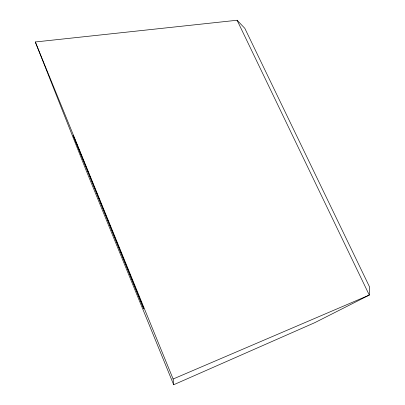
<?xml version="1.0" encoding="UTF-8"?>
<svg xmlns="http://www.w3.org/2000/svg" width="405" height="405" viewBox="0 0 405 405"><rect width="100%" height="100%" fill="white"/><g stroke="black" fill="none" stroke-linecap="round" stroke-linejoin="round"><path stroke-width="0.61" d="M173.679 384.75L314.822 322.648L369.279 295.073L369.689 287.211L244.828 28.325L237.092 20.25L35.311 41.978L86.194 170.515L173.679 384.75L173.127 379.014L35.311 41.978M173.127 379.014L369.279 295.073L237.092 20.25M143.81 308.752L73.118 135.331L143.81 308.752"/></g></svg>
